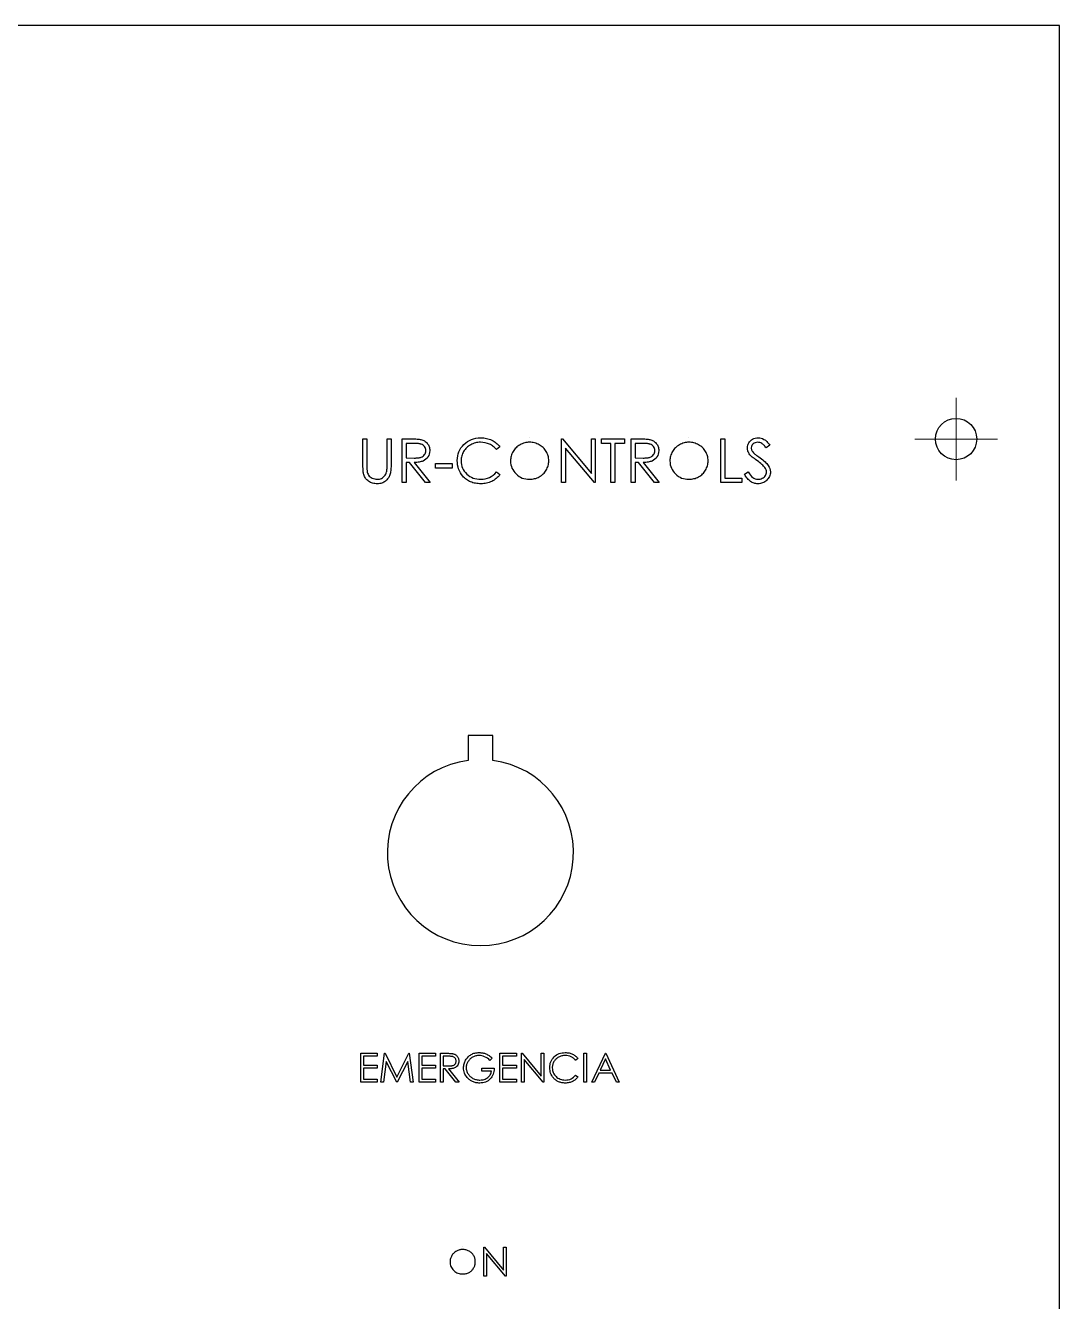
# Model space of a CAD drawing. Header units: millimetres. Extents: x 38 to 288, y 38 to 343.
# Drawn here: x 162.8 to 287.8, y 188.5 to 342.7 of the extents above; entities that cross this region are included whole.
import ezdxf

# ---------------------------------------------------------------- set-up
doc = ezdxf.new("R2010")
doc.units = ezdxf.units.MM

# ---------------------------------------------------------------- blocks, each defined once
blk = doc.blocks.new('SW_CENTERMARKSYMBOL_1')
at = {"color": 0, "linetype": 'Continuous', "lineweight": 18}
for p, q in [((0, 2.5), (0, 5)), ((0, 0), (0, 2.5)), ((-2.5, 0), (-5, 0)), ((0, 0), (-2.5, 0)), ((0, 0), (0, -2.5)), ((0, 0), (2.5, 0)), ((2.5, 0), (5, 0)), ((0, -2.5), (0, -5))]:
    blk.add_line(p, q, dxfattribs=at)

msp = doc.modelspace()

# ---------------------------------------------------------------- linework, layer by layer
at = {"color": 7, "linetype": 'Continuous', "lineweight": 25}
for p, q in [((287.8, 342.74), (37.8, 342.74)), ((287.8, 37.74), (287.8, 342.74)), ((219.3, 256.89), (216.3, 256.89)), ((216.3, 256.89), (216.3, 253.89)), ((219.3, 253.89), (219.3, 256.89))]:
    msp.add_line(p, q, dxfattribs=at)
at = {"color": 7, "linetype": 'Continuous'}
for p, q in [((223.71, 292.89), (223.71, 292.89)), ((242.98, 292.89), (242.98, 292.89)), ((215.64, 195.11), (215.64, 195.11))]:
    msp.add_line(p, q, dxfattribs=at)
at = {"color": 7, "linetype": 'Continuous', "flags": 128}
for points in [[(203.6, 292.76), (204.07, 292.76), (204.07, 292.76), (204.07, 289.59), (204.07, 289.59), (204.07, 289.45), (204.07, 289.33), (204.08, 289.22), (204.08, 289.13), (204.08, 289.05), (204.09, 288.98), (204.09, 288.92), (204.09, 288.88), (204.09, 288.88), (204.12, 288.73), (204.16, 288.6), (204.21, 288.48), (204.28, 288.36), (204.36, 288.26), (204.46, 288.17), (204.58, 288.09), (204.72, 288.01), (204.87, 287.95), (205.02, 287.91), (205.17, 287.88), (205.32, 287.87), (205.32, 287.87), (205.45, 287.88), (205.58, 287.9), (205.7, 287.94), (205.82, 287.98), (205.94, 288.04), (206.04, 288.12), (206.14, 288.2), (206.22, 288.29), (206.3, 288.39), (206.37, 288.51), (206.42, 288.63), (206.46, 288.77), (206.46, 288.77), (206.47, 288.82), (206.49, 288.89), (206.49, 288.98), (206.5, 289.07), (206.51, 289.18), (206.51, 289.3), (206.51, 289.44), (206.52, 289.59), (206.52, 289.59), (206.52, 292.76), (206.52, 292.76), (206.99, 292.76), (206.99, 292.76), (206.99, 289.56), (206.99, 289.56), (206.99, 289.39), (206.98, 289.22), (206.97, 289.07), (206.96, 288.92), (206.94, 288.78), (206.92, 288.65), (206.89, 288.53), (206.86, 288.41), (206.82, 288.31), (206.77, 288.2), (206.72, 288.1), (206.66, 288.01), (206.58, 287.91), (206.5, 287.82), (206.42, 287.74), (206.32, 287.65), (206.22, 287.58), (206.11, 287.51), (205.99, 287.46), (205.88, 287.41), (205.75, 287.38), (205.62, 287.35), (205.49, 287.34), (205.35, 287.33), (205.35, 287.33), (205.19, 287.34), (205.05, 287.35), (204.91, 287.37), (204.77, 287.41), (204.64, 287.45), (204.52, 287.5), (204.4, 287.56), (204.28, 287.64), (204.18, 287.72), (204.08, 287.8), (203.99, 287.89), (203.92, 287.99), (203.85, 288.1), (203.79, 288.21), (203.74, 288.32), (203.69, 288.45), (203.69, 288.45), (203.67, 288.53), (203.65, 288.63), (203.64, 288.75), (203.62, 288.88), (203.61, 289.03), (203.61, 289.19), (203.6, 289.37), (203.6, 289.56), (203.6, 289.56), (203.6, 292.76)], [(208.35, 292.76), (209.41, 292.76), (209.41, 292.76), (209.62, 292.76), (209.81, 292.75), (209.99, 292.75), (210.15, 292.74), (210.29, 292.73), (210.41, 292.72), (210.52, 292.7), (210.61, 292.69), (210.61, 292.69), (210.72, 292.65), (210.83, 292.62), (210.94, 292.57), (211.03, 292.52), (211.13, 292.45), (211.22, 292.38), (211.3, 292.31), (211.38, 292.22), (211.45, 292.13), (211.51, 292.03), (211.56, 291.93), (211.6, 291.82), (211.63, 291.71), (211.65, 291.59), (211.67, 291.47), (211.67, 291.34), (211.67, 291.34), (211.66, 291.13), (211.62, 290.93), (211.55, 290.75), (211.46, 290.58), (211.35, 290.42), (211.21, 290.29), (211.05, 290.17), (210.87, 290.08), (210.76, 290.04), (210.65, 290.01), (210.53, 289.98), (210.41, 289.95), (210.27, 289.93), (210.12, 289.92), (209.96, 289.91), (209.8, 289.91), (209.8, 289.91), (211.74, 287.47), (211.74, 287.47), (211.15, 287.47), (211.15, 287.47), (209.21, 289.91), (209.21, 289.91), (208.82, 289.91), (208.82, 289.91), (208.82, 287.47), (208.82, 287.47), (208.35, 287.47), (208.35, 287.47), (208.35, 292.76)], [(208.82, 292.22), (208.82, 290.45), (208.82, 290.45), (209.79, 290.44), (209.79, 290.44), (209.93, 290.44), (210.05, 290.45), (210.17, 290.46), (210.28, 290.47), (210.38, 290.48), (210.47, 290.5), (210.55, 290.52), (210.62, 290.54), (210.75, 290.6), (210.87, 290.67), (210.96, 290.76), (211.05, 290.86), (211.11, 290.97), (211.16, 291.09), (211.19, 291.21), (211.2, 291.34), (211.2, 291.34), (211.19, 291.47), (211.16, 291.59), (211.11, 291.71), (211.04, 291.82), (210.96, 291.92), (210.87, 292), (210.76, 292.07), (210.64, 292.12), (210.57, 292.14), (210.5, 292.16), (210.41, 292.18), (210.31, 292.19), (210.2, 292.2), (210.08, 292.21), (209.95, 292.21), (209.81, 292.22), (209.81, 292.22), (208.82, 292.22)], [(220.15, 291.79), (219.74, 291.47), (219.74, 291.47), (219.65, 291.57), (219.55, 291.67), (219.45, 291.76), (219.35, 291.85), (219.24, 291.93), (219.13, 292), (219.01, 292.07), (218.89, 292.13), (218.64, 292.22), (218.38, 292.29), (218.1, 292.34), (217.81, 292.35), (217.81, 292.35), (217.65, 292.35), (217.5, 292.33), (217.34, 292.31), (217.19, 292.28), (217.05, 292.23), (216.9, 292.18), (216.76, 292.12), (216.62, 292.05), (216.49, 291.97), (216.36, 291.89), (216.25, 291.8), (216.14, 291.7), (216.03, 291.59), (215.94, 291.48), (215.85, 291.37), (215.77, 291.24), (215.7, 291.12), (215.64, 290.98), (215.59, 290.85), (215.55, 290.71), (215.51, 290.56), (215.49, 290.42), (215.48, 290.26), (215.47, 290.11), (215.47, 290.11), (215.48, 289.87), (215.51, 289.65), (215.57, 289.43), (215.64, 289.23), (215.73, 289.04), (215.85, 288.85), (215.99, 288.68), (216.15, 288.51), (216.32, 288.36), (216.5, 288.23), (216.7, 288.12), (216.91, 288.03), (217.13, 287.96), (217.35, 287.91), (217.6, 287.88), (217.85, 287.87), (217.85, 287.87), (218.12, 287.89), (218.39, 287.93), (218.64, 288), (218.88, 288.09), (219.11, 288.22), (219.33, 288.37), (219.54, 288.55), (219.74, 288.76), (219.74, 288.76), (220.15, 288.44), (220.15, 288.44), (220.05, 288.31), (219.94, 288.19), (219.83, 288.08), (219.71, 287.97), (219.58, 287.87), (219.45, 287.78), (219.31, 287.7), (219.17, 287.62), (219.02, 287.55), (218.86, 287.49), (218.71, 287.44), (218.54, 287.4), (218.38, 287.37), (218.2, 287.35), (218.03, 287.33), (217.85, 287.33), (217.85, 287.33), (217.68, 287.33), (217.51, 287.35), (217.35, 287.36), (217.19, 287.39), (217.04, 287.42), (216.89, 287.46), (216.75, 287.51), (216.61, 287.56), (216.48, 287.62), (216.35, 287.69), (216.22, 287.77), (216.1, 287.85), (215.99, 287.94), (215.88, 288.04), (215.77, 288.14), (215.67, 288.26), (215.67, 288.26), (215.51, 288.46), (215.37, 288.67), (215.26, 288.89), (215.16, 289.12), (215.09, 289.36), (215.04, 289.61), (215.01, 289.87), (215, 290.14), (215, 290.14), (215.01, 290.43), (215.05, 290.7), (215.11, 290.96), (215.2, 291.21), (215.31, 291.45), (215.45, 291.68), (215.62, 291.89), (215.81, 292.1), (216.02, 292.29), (216.24, 292.45), (216.48, 292.58), (216.72, 292.7), (216.98, 292.78), (217.26, 292.84), (217.54, 292.88), (217.84, 292.89), (217.84, 292.89), (218.03, 292.89), (218.2, 292.88), (218.38, 292.85), (218.55, 292.82), (218.71, 292.78), (218.87, 292.73), (219.03, 292.67), (219.18, 292.6), (219.32, 292.53), (219.46, 292.44), (219.59, 292.35), (219.72, 292.25), (219.84, 292.15), (219.95, 292.03), (220.05, 291.91), (220.15, 291.79)], [(223.74, 292.35), (223.59, 292.35), (223.44, 292.33), (223.29, 292.31), (223.15, 292.28), (223.01, 292.23), (222.86, 292.18), (222.73, 292.12), (222.59, 292.05), (222.46, 291.97), (222.33, 291.88), (222.22, 291.79), (222.11, 291.69), (222.01, 291.59), (221.91, 291.48), (221.82, 291.36), (221.75, 291.23), (221.67, 291.1), (221.61, 290.97), (221.56, 290.83), (221.52, 290.69), (221.48, 290.55), (221.46, 290.4), (221.45, 290.25), (221.44, 290.09), (221.44, 290.09), (221.45, 289.86), (221.48, 289.64), (221.54, 289.43), (221.61, 289.23), (221.7, 289.04), (221.82, 288.85), (221.96, 288.68), (222.11, 288.52), (222.29, 288.37), (222.47, 288.23), (222.66, 288.12), (222.86, 288.03), (223.06, 287.96), (223.28, 287.91), (223.5, 287.88), (223.74, 287.87), (223.74, 287.87), (223.89, 287.88), (224.05, 287.89), (224.2, 287.91), (224.35, 287.95), (224.49, 287.99), (224.64, 288.04), (224.77, 288.1), (224.91, 288.17), (225.04, 288.25), (225.17, 288.33), (225.28, 288.42), (225.39, 288.52), (225.49, 288.62), (225.59, 288.73), (225.67, 288.85), (225.75, 288.98), (225.82, 289.11), (225.88, 289.24), (225.94, 289.38), (225.98, 289.52), (226.01, 289.66), (226.04, 289.81), (226.05, 289.96), (226.05, 290.12), (226.05, 290.12), (226.05, 290.27), (226.04, 290.42), (226.01, 290.57), (225.98, 290.71), (225.94, 290.85), (225.88, 290.98), (225.82, 291.11), (225.75, 291.24), (225.67, 291.36), (225.59, 291.48), (225.49, 291.59), (225.39, 291.7), (225.28, 291.79), (225.16, 291.88), (225.03, 291.97), (224.9, 292.05), (224.76, 292.12), (224.62, 292.18), (224.48, 292.23), (224.34, 292.28), (224.19, 292.31), (224.04, 292.33), (223.89, 292.35), (223.74, 292.35)], [(227.61, 287.47), (227.61, 292.76), (227.61, 292.76), (227.71, 292.76), (227.71, 292.76), (231.21, 288.59), (231.21, 288.59), (231.21, 292.76), (231.21, 292.76), (231.69, 292.76), (231.69, 292.76), (231.69, 287.47), (231.69, 287.47), (231.58, 287.47), (231.58, 287.47), (228.09, 291.62), (228.09, 291.62), (228.09, 287.47), (228.09, 287.47), (227.61, 287.47)], [(232.43, 292.22), (232.43, 292.76), (232.43, 292.76), (235.21, 292.76), (235.21, 292.76), (235.21, 292.22), (235.21, 292.22), (234.06, 292.22), (234.06, 292.22), (234.06, 287.47), (234.06, 287.47), (233.58, 287.47), (233.58, 287.47), (233.58, 292.22), (233.58, 292.22), (232.43, 292.22)], [(236.03, 292.76), (237.09, 292.76), (237.09, 292.76), (237.3, 292.76), (237.49, 292.75), (237.67, 292.75), (237.83, 292.74), (237.97, 292.73), (238.09, 292.72), (238.2, 292.7), (238.29, 292.69), (238.29, 292.69), (238.4, 292.65), (238.51, 292.62), (238.62, 292.57), (238.71, 292.52), (238.81, 292.45), (238.9, 292.38), (238.98, 292.31), (239.05, 292.22), (239.12, 292.13), (239.19, 292.03), (239.24, 291.93), (239.28, 291.82), (239.31, 291.71), (239.33, 291.59), (239.35, 291.47), (239.35, 291.34), (239.35, 291.34), (239.34, 291.13), (239.3, 290.93), (239.23, 290.75), (239.14, 290.58), (239.03, 290.42), (238.89, 290.29), (238.73, 290.17), (238.55, 290.08), (238.44, 290.04), (238.33, 290.01), (238.21, 289.98), (238.08, 289.95), (237.95, 289.93), (237.8, 289.92), (237.64, 289.91), (237.48, 289.91), (237.48, 289.91), (239.42, 287.47), (239.42, 287.47), (238.83, 287.47), (238.83, 287.47), (236.89, 289.91), (236.89, 289.91), (236.5, 289.91), (236.5, 289.91), (236.5, 287.47), (236.5, 287.47), (236.03, 287.47), (236.03, 287.47), (236.03, 292.76)], [(236.5, 292.22), (236.5, 290.45), (236.5, 290.45), (237.47, 290.44), (237.47, 290.44), (237.61, 290.44), (237.73, 290.45), (237.85, 290.46), (237.96, 290.47), (238.06, 290.48), (238.15, 290.5), (238.23, 290.52), (238.3, 290.54), (238.43, 290.6), (238.54, 290.67), (238.64, 290.76), (238.73, 290.86), (238.79, 290.97), (238.84, 291.09), (238.87, 291.21), (238.88, 291.34), (238.88, 291.34), (238.87, 291.47), (238.84, 291.59), (238.79, 291.71), (238.72, 291.82), (238.64, 291.92), (238.55, 292), (238.44, 292.07), (238.32, 292.12), (238.25, 292.14), (238.18, 292.16), (238.09, 292.18), (237.99, 292.19), (237.88, 292.2), (237.76, 292.21), (237.63, 292.21), (237.49, 292.22), (237.49, 292.22), (236.5, 292.22)], [(243, 292.35), (242.85, 292.35), (242.71, 292.33), (242.56, 292.31), (242.41, 292.28), (242.27, 292.23), (242.13, 292.18), (241.99, 292.12), (241.86, 292.05), (241.73, 291.97), (241.6, 291.88), (241.49, 291.79), (241.38, 291.69), (241.27, 291.59), (241.18, 291.48), (241.09, 291.36), (241.01, 291.23), (240.94, 291.1), (240.88, 290.97), (240.83, 290.83), (240.78, 290.69), (240.75, 290.55), (240.73, 290.4), (240.71, 290.25), (240.71, 290.09), (240.71, 290.09), (240.72, 289.86), (240.75, 289.64), (240.8, 289.43), (240.88, 289.23), (240.97, 289.04), (241.09, 288.85), (241.22, 288.68), (241.38, 288.52), (241.55, 288.37), (241.74, 288.23), (241.93, 288.12), (242.12, 288.03), (242.33, 287.96), (242.55, 287.91), (242.77, 287.88), (243, 287.87), (243, 287.87), (243.16, 287.88), (243.31, 287.89), (243.47, 287.91), (243.61, 287.95), (243.76, 287.99), (243.9, 288.04), (244.04, 288.1), (244.18, 288.17), (244.31, 288.25), (244.43, 288.33), (244.55, 288.42), (244.66, 288.52), (244.76, 288.62), (244.85, 288.73), (244.94, 288.85), (245.02, 288.98), (245.09, 289.11), (245.15, 289.24), (245.2, 289.38), (245.25, 289.52), (245.28, 289.66), (245.3, 289.81), (245.32, 289.96), (245.32, 290.12), (245.32, 290.12), (245.32, 290.27), (245.3, 290.42), (245.28, 290.57), (245.25, 290.71), (245.2, 290.85), (245.15, 290.98), (245.09, 291.11), (245.02, 291.24), (244.94, 291.36), (244.85, 291.48), (244.76, 291.59), (244.66, 291.7), (244.55, 291.79), (244.43, 291.88), (244.3, 291.97), (244.17, 292.05), (244.03, 292.12), (243.89, 292.18), (243.75, 292.23), (243.6, 292.28), (243.46, 292.31), (243.31, 292.33), (243.16, 292.35), (243, 292.35)], [(246.88, 292.76), (247.36, 292.76), (247.36, 292.76), (247.36, 288.01), (247.36, 288.01), (249.39, 288.01), (249.39, 288.01), (249.39, 287.47), (249.39, 287.47), (246.88, 287.47), (246.88, 287.47), (246.88, 292.76)], [(249.73, 288.49), (250.18, 288.76), (250.18, 288.76), (250.31, 288.55), (250.44, 288.37), (250.58, 288.22), (250.72, 288.09), (250.87, 288), (251.02, 287.93), (251.18, 287.89), (251.34, 287.87), (251.34, 287.87), (251.48, 287.88), (251.61, 287.9), (251.74, 287.94), (251.87, 288), (251.99, 288.06), (252.09, 288.14), (252.18, 288.23), (252.25, 288.33), (252.3, 288.43), (252.35, 288.54), (252.37, 288.65), (252.38, 288.77), (252.38, 288.77), (252.37, 288.9), (252.33, 289.03), (252.27, 289.16), (252.19, 289.29), (252.19, 289.29), (252.12, 289.38), (252.03, 289.47), (251.93, 289.57), (251.82, 289.68), (251.69, 289.78), (251.55, 289.9), (251.4, 290.01), (251.23, 290.13), (251.23, 290.13), (251.07, 290.25), (250.92, 290.37), (250.78, 290.47), (250.67, 290.56), (250.57, 290.65), (250.48, 290.72), (250.42, 290.79), (250.37, 290.85), (250.37, 290.85), (250.3, 290.95), (250.24, 291.04), (250.19, 291.14), (250.14, 291.24), (250.11, 291.34), (250.09, 291.45), (250.07, 291.55), (250.07, 291.66), (250.07, 291.66), (250.08, 291.83), (250.11, 291.99), (250.16, 292.14), (250.24, 292.29), (250.33, 292.42), (250.44, 292.54), (250.57, 292.64), (250.71, 292.73), (250.87, 292.8), (251.03, 292.85), (251.2, 292.88), (251.37, 292.89), (251.37, 292.89), (251.56, 292.88), (251.74, 292.85), (251.92, 292.79), (252.08, 292.7), (252.17, 292.65), (252.25, 292.59), (252.34, 292.51), (252.42, 292.43), (252.51, 292.34), (252.6, 292.23), (252.69, 292.12), (252.78, 292), (252.78, 292), (252.35, 291.67), (252.35, 291.67), (252.28, 291.77), (252.2, 291.86), (252.13, 291.94), (252.06, 292.02), (251.99, 292.08), (251.93, 292.13), (251.87, 292.18), (251.81, 292.22), (251.7, 292.28), (251.58, 292.32), (251.45, 292.34), (251.32, 292.35), (251.32, 292.35), (251.16, 292.34), (251.01, 292.3), (250.88, 292.24), (250.76, 292.16), (250.67, 292.05), (250.6, 291.94), (250.56, 291.82), (250.55, 291.68), (250.55, 291.68), (250.55, 291.6), (250.56, 291.51), (250.59, 291.43), (250.62, 291.35), (250.67, 291.27), (250.73, 291.18), (250.8, 291.09), (250.89, 291), (250.89, 291), (250.93, 290.97), (250.98, 290.93), (251.04, 290.88), (251.13, 290.81), (251.22, 290.74), (251.34, 290.66), (251.46, 290.57), (251.61, 290.47), (251.61, 290.47), (251.78, 290.34), (251.94, 290.22), (252.08, 290.1), (252.21, 289.99), (252.32, 289.88), (252.42, 289.77), (252.51, 289.66), (252.59, 289.56), (252.7, 289.36), (252.79, 289.16), (252.84, 288.96), (252.85, 288.76), (252.85, 288.76), (252.85, 288.62), (252.82, 288.48), (252.79, 288.35), (252.74, 288.22), (252.68, 288.1), (252.6, 287.98), (252.51, 287.87), (252.41, 287.76), (252.3, 287.66), (252.18, 287.57), (252.05, 287.5), (251.92, 287.44), (251.79, 287.39), (251.64, 287.36), (251.5, 287.34), (251.34, 287.33), (251.34, 287.33), (251.22, 287.33), (251.1, 287.35), (250.99, 287.37), (250.88, 287.4), (250.77, 287.43), (250.66, 287.48), (250.56, 287.53), (250.46, 287.6), (250.36, 287.67), (250.27, 287.75), (250.17, 287.85), (250.08, 287.95), (249.99, 288.07), (249.9, 288.2), (249.82, 288.34), (249.73, 288.49)], [(212.35, 289.77), (214.39, 289.77), (214.39, 289.77), (214.39, 289.23), (214.39, 289.23), (212.35, 289.23), (212.35, 289.23), (212.35, 289.77)], [(203.34, 218.47), (205.31, 218.47), (205.31, 218.47), (205.31, 218.11), (205.31, 218.11), (203.65, 218.11), (203.65, 218.11), (203.65, 217.04), (203.65, 217.04), (205.31, 217.04), (205.31, 217.04), (205.31, 216.68), (205.31, 216.68), (203.65, 216.68), (203.65, 216.68), (203.65, 215.33), (203.65, 215.33), (205.31, 215.33), (205.31, 215.33), (205.31, 214.97), (205.31, 214.97), (203.34, 214.97), (203.34, 214.97), (203.34, 218.47)], [(205.76, 214.97), (206.22, 218.47), (206.22, 218.47), (206.27, 218.47), (206.27, 218.47), (207.71, 215.6), (207.71, 215.6), (209.15, 218.47), (209.15, 218.47), (209.2, 218.47), (209.2, 218.47), (209.66, 214.97), (209.66, 214.97), (209.35, 214.97), (209.35, 214.97), (209.01, 217.49), (209.01, 217.49), (207.75, 214.97), (207.75, 214.97), (207.68, 214.97), (207.68, 214.97), (206.41, 217.5), (206.41, 217.5), (206.08, 214.97), (206.08, 214.97), (205.76, 214.97)], [(210.38, 218.47), (212.36, 218.47), (212.36, 218.47), (212.36, 218.11), (212.36, 218.11), (210.7, 218.11), (210.7, 218.11), (210.7, 217.04), (210.7, 217.04), (212.36, 217.04), (212.36, 217.04), (212.36, 216.68), (212.36, 216.68), (210.7, 216.68), (210.7, 216.68), (210.7, 215.33), (210.7, 215.33), (212.36, 215.33), (212.36, 215.33), (212.36, 214.97), (212.36, 214.97), (210.38, 214.97), (210.38, 214.97), (210.38, 218.47)], [(212.98, 218.47), (213.69, 218.47), (213.69, 218.47), (213.83, 218.47), (213.95, 218.47), (214.07, 218.46), (214.18, 218.46), (214.27, 218.45), (214.35, 218.44), (214.42, 218.43), (214.48, 218.42), (214.48, 218.42), (214.55, 218.4), (214.63, 218.38), (214.7, 218.35), (214.76, 218.31), (214.82, 218.27), (214.88, 218.22), (214.94, 218.17), (214.99, 218.12), (215.03, 218.05), (215.07, 217.99), (215.11, 217.92), (215.13, 217.85), (215.16, 217.78), (215.17, 217.7), (215.18, 217.62), (215.18, 217.54), (215.18, 217.54), (215.18, 217.4), (215.15, 217.27), (215.11, 217.14), (215.05, 217.03), (214.97, 216.93), (214.88, 216.84), (214.77, 216.76), (214.65, 216.7), (214.58, 216.67), (214.51, 216.65), (214.43, 216.63), (214.35, 216.62), (214.25, 216.6), (214.16, 216.59), (214.05, 216.59), (213.94, 216.59), (213.94, 216.59), (215.23, 214.97), (215.23, 214.97), (214.84, 214.97), (214.84, 214.97), (213.55, 216.59), (213.55, 216.59), (213.3, 216.59), (213.3, 216.59), (213.3, 214.97), (213.3, 214.97), (212.98, 214.97), (212.98, 214.97), (212.98, 218.47)], [(213.3, 218.11), (213.3, 216.95), (213.3, 216.95), (213.94, 216.94), (213.94, 216.94), (214.03, 216.94), (214.11, 216.94), (214.19, 216.95), (214.26, 216.96), (214.33, 216.97), (214.39, 216.98), (214.44, 216.99), (214.49, 217.01), (214.57, 217.04), (214.65, 217.09), (214.71, 217.15), (214.77, 217.21), (214.81, 217.29), (214.84, 217.37), (214.86, 217.45), (214.87, 217.54), (214.87, 217.54), (214.86, 217.62), (214.84, 217.7), (214.81, 217.78), (214.77, 217.85), (214.71, 217.92), (214.65, 217.97), (214.58, 218.02), (214.5, 218.05), (214.46, 218.07), (214.41, 218.08), (214.35, 218.09), (214.28, 218.1), (214.21, 218.1), (214.13, 218.11), (214.05, 218.11), (213.96, 218.11), (213.96, 218.11), (213.3, 218.11)], [(219.22, 217.87), (218.95, 217.62), (218.95, 217.62), (218.8, 217.75), (218.65, 217.87), (218.49, 217.97), (218.31, 218.05), (218.14, 218.12), (217.97, 218.16), (217.8, 218.19), (217.64, 218.2), (217.64, 218.2), (217.54, 218.2), (217.44, 218.19), (217.34, 218.17), (217.24, 218.15), (217.14, 218.12), (217.05, 218.09), (216.95, 218.05), (216.86, 218), (216.77, 217.95), (216.68, 217.89), (216.6, 217.83), (216.53, 217.77), (216.46, 217.7), (216.4, 217.62), (216.34, 217.54), (216.28, 217.46), (216.24, 217.37), (216.2, 217.29), (216.16, 217.2), (216.13, 217.11), (216.11, 217.02), (216.09, 216.92), (216.08, 216.83), (216.08, 216.74), (216.08, 216.74), (216.08, 216.64), (216.09, 216.54), (216.11, 216.45), (216.14, 216.36), (216.17, 216.26), (216.2, 216.17), (216.25, 216.08), (216.3, 215.99), (216.35, 215.91), (216.42, 215.83), (216.48, 215.75), (216.56, 215.68), (216.63, 215.61), (216.72, 215.55), (216.81, 215.49), (216.9, 215.44), (217, 215.39), (217.1, 215.35), (217.2, 215.32), (217.3, 215.29), (217.41, 215.27), (217.52, 215.25), (217.63, 215.24), (217.74, 215.24), (217.74, 215.24), (217.88, 215.25), (218.01, 215.26), (218.13, 215.28), (218.25, 215.32), (218.37, 215.36), (218.48, 215.41), (218.58, 215.47), (218.68, 215.54), (218.77, 215.62), (218.85, 215.7), (218.92, 215.79), (218.98, 215.88), (219.04, 215.98), (219.08, 216.09), (219.11, 216.2), (219.13, 216.32), (219.13, 216.32), (217.97, 216.32), (217.97, 216.32), (217.97, 216.68), (217.97, 216.68), (219.45, 216.68), (219.45, 216.68), (219.44, 216.48), (219.41, 216.29), (219.38, 216.11), (219.32, 215.94), (219.26, 215.78), (219.18, 215.63), (219.08, 215.49), (218.97, 215.37), (218.85, 215.25), (218.72, 215.15), (218.57, 215.07), (218.42, 215), (218.26, 214.95), (218.09, 214.91), (217.9, 214.89), (217.71, 214.88), (217.71, 214.88), (217.59, 214.88), (217.48, 214.89), (217.37, 214.9), (217.26, 214.92), (217.15, 214.95), (217.05, 214.97), (216.95, 215.01), (216.85, 215.05), (216.76, 215.09), (216.67, 215.14), (216.58, 215.19), (216.5, 215.25), (216.42, 215.32), (216.34, 215.39), (216.27, 215.46), (216.2, 215.54), (216.2, 215.54), (216.1, 215.67), (216.01, 215.81), (215.93, 215.95), (215.87, 216.09), (215.83, 216.24), (215.79, 216.4), (215.77, 216.56), (215.77, 216.72), (215.77, 216.72), (215.77, 216.85), (215.78, 216.97), (215.8, 217.09), (215.83, 217.2), (215.86, 217.32), (215.9, 217.43), (215.95, 217.54), (216.01, 217.65), (216.08, 217.75), (216.15, 217.85), (216.22, 217.94), (216.3, 218.03), (216.39, 218.11), (216.48, 218.19), (216.58, 218.26), (216.68, 218.32), (216.79, 218.38), (216.9, 218.43), (217.02, 218.47), (217.14, 218.5), (217.26, 218.53), (217.39, 218.55), (217.52, 218.56), (217.65, 218.56), (217.65, 218.56), (217.76, 218.56), (217.86, 218.55), (217.97, 218.54), (218.07, 218.52), (218.18, 218.5), (218.28, 218.47), (218.37, 218.44), (218.47, 218.4), (218.57, 218.35), (218.66, 218.3), (218.76, 218.25), (218.85, 218.19), (218.94, 218.12), (219.04, 218.04), (219.13, 217.96), (219.22, 217.87)], [(220.16, 218.47), (222.14, 218.47), (222.14, 218.47), (222.14, 218.11), (222.14, 218.11), (220.48, 218.11), (220.48, 218.11), (220.48, 217.04), (220.48, 217.04), (222.14, 217.04), (222.14, 217.04), (222.14, 216.68), (222.14, 216.68), (220.48, 216.68), (220.48, 216.68), (220.48, 215.33), (220.48, 215.33), (222.14, 215.33), (222.14, 215.33), (222.14, 214.97), (222.14, 214.97), (220.16, 214.97), (220.16, 214.97), (220.16, 218.47)], [(222.77, 214.97), (222.77, 218.47), (222.77, 218.47), (222.83, 218.47), (222.83, 218.47), (225.14, 215.72), (225.14, 215.72), (225.14, 218.47), (225.14, 218.47), (225.46, 218.47), (225.46, 218.47), (225.46, 214.97), (225.46, 214.97), (225.39, 214.97), (225.39, 214.97), (223.08, 217.72), (223.08, 217.72), (223.08, 214.97), (223.08, 214.97), (222.77, 214.97)], [(229.59, 217.83), (229.31, 217.62), (229.31, 217.62), (229.25, 217.69), (229.19, 217.75), (229.13, 217.81), (229.06, 217.87), (228.99, 217.92), (228.91, 217.97), (228.83, 218.01), (228.76, 218.05), (228.59, 218.12), (228.41, 218.16), (228.23, 218.19), (228.04, 218.2), (228.04, 218.2), (227.94, 218.2), (227.83, 218.19), (227.73, 218.17), (227.63, 218.15), (227.53, 218.12), (227.44, 218.09), (227.34, 218.05), (227.25, 218), (227.16, 217.95), (227.08, 217.9), (227, 217.84), (226.93, 217.77), (226.86, 217.7), (226.8, 217.63), (226.74, 217.55), (226.69, 217.47), (226.64, 217.39), (226.6, 217.3), (226.57, 217.21), (226.54, 217.11), (226.52, 217.02), (226.5, 216.92), (226.49, 216.82), (226.49, 216.72), (226.49, 216.72), (226.5, 216.56), (226.52, 216.41), (226.55, 216.27), (226.6, 216.14), (226.66, 216.01), (226.74, 215.89), (226.83, 215.77), (226.94, 215.66), (227.05, 215.56), (227.17, 215.48), (227.3, 215.41), (227.44, 215.35), (227.59, 215.3), (227.74, 215.27), (227.9, 215.25), (228.06, 215.24), (228.06, 215.24), (228.25, 215.25), (228.42, 215.28), (228.59, 215.32), (228.75, 215.39), (228.9, 215.47), (229.05, 215.57), (229.18, 215.69), (229.31, 215.82), (229.31, 215.82), (229.59, 215.62), (229.59, 215.62), (229.52, 215.53), (229.45, 215.45), (229.37, 215.38), (229.29, 215.31), (229.21, 215.24), (229.12, 215.18), (229.03, 215.12), (228.94, 215.07), (228.84, 215.03), (228.74, 214.99), (228.63, 214.96), (228.52, 214.93), (228.41, 214.91), (228.3, 214.89), (228.18, 214.88), (228.06, 214.88), (228.06, 214.88), (227.95, 214.88), (227.84, 214.89), (227.73, 214.9), (227.63, 214.92), (227.53, 214.94), (227.43, 214.97), (227.34, 215), (227.25, 215.03), (227.16, 215.08), (227.07, 215.12), (226.99, 215.17), (226.91, 215.23), (226.83, 215.29), (226.76, 215.35), (226.69, 215.42), (226.62, 215.49), (226.62, 215.49), (226.52, 215.63), (226.43, 215.77), (226.35, 215.91), (226.29, 216.06), (226.24, 216.22), (226.21, 216.39), (226.18, 216.56), (226.18, 216.74), (226.18, 216.74), (226.19, 216.93), (226.21, 217.11), (226.25, 217.28), (226.31, 217.45), (226.39, 217.61), (226.48, 217.76), (226.59, 217.9), (226.71, 218.04), (226.85, 218.16), (227, 218.27), (227.16, 218.36), (227.32, 218.43), (227.49, 218.49), (227.67, 218.53), (227.86, 218.55), (228.06, 218.56), (228.06, 218.56), (228.18, 218.56), (228.3, 218.55), (228.41, 218.53), (228.52, 218.51), (228.63, 218.49), (228.74, 218.45), (228.84, 218.41), (228.94, 218.37), (229.04, 218.32), (229.13, 218.26), (229.22, 218.2), (229.3, 218.14), (229.38, 218.07), (229.45, 217.99), (229.52, 217.91), (229.59, 217.83)], [(230.31, 218.47), (230.62, 218.47), (230.62, 218.47), (230.62, 214.97), (230.62, 214.97), (230.31, 214.97), (230.31, 214.97), (230.31, 218.47)], [(232.95, 218.47), (234.57, 214.97), (234.57, 214.97), (234.23, 214.97), (234.23, 214.97), (233.71, 216.09), (233.71, 216.09), (232.12, 216.09), (232.12, 216.09), (231.59, 214.97), (231.59, 214.97), (231.25, 214.97), (231.25, 214.97), (232.91, 218.47), (232.91, 218.47), (232.95, 218.47)], [(232.93, 217.79), (232.29, 216.45), (232.29, 216.45), (233.54, 216.45), (233.54, 216.45), (232.93, 217.79)], [(215.65, 194.75), (215.55, 194.75), (215.45, 194.74), (215.36, 194.72), (215.26, 194.7), (215.17, 194.67), (215.07, 194.63), (214.98, 194.59), (214.89, 194.55), (214.81, 194.5), (214.72, 194.44), (214.65, 194.38), (214.57, 194.31), (214.51, 194.24), (214.44, 194.17), (214.39, 194.09), (214.33, 194.01), (214.29, 193.92), (214.25, 193.83), (214.21, 193.74), (214.18, 193.65), (214.16, 193.55), (214.15, 193.46), (214.14, 193.36), (214.13, 193.25), (214.13, 193.25), (214.14, 193.1), (214.16, 192.96), (214.2, 192.82), (214.24, 192.68), (214.31, 192.56), (214.38, 192.44), (214.47, 192.32), (214.58, 192.21), (214.69, 192.11), (214.81, 192.03), (214.94, 191.95), (215.07, 191.89), (215.21, 191.85), (215.35, 191.81), (215.5, 191.79), (215.65, 191.79), (215.65, 191.79), (215.76, 191.79), (215.86, 191.8), (215.96, 191.81), (216.06, 191.84), (216.15, 191.86), (216.25, 191.9), (216.34, 191.94), (216.43, 191.98), (216.51, 192.03), (216.6, 192.09), (216.67, 192.15), (216.75, 192.21), (216.81, 192.28), (216.87, 192.35), (216.93, 192.43), (216.98, 192.52), (217.03, 192.6), (217.07, 192.69), (217.11, 192.78), (217.13, 192.87), (217.16, 192.97), (217.17, 193.07), (217.18, 193.17), (217.18, 193.27), (217.18, 193.27), (217.18, 193.37), (217.17, 193.47), (217.16, 193.57), (217.13, 193.66), (217.11, 193.75), (217.07, 193.84), (217.03, 193.93), (216.98, 194.01), (216.93, 194.1), (216.87, 194.17), (216.81, 194.25), (216.74, 194.31), (216.67, 194.38), (216.59, 194.44), (216.51, 194.5), (216.42, 194.55), (216.33, 194.59), (216.24, 194.63), (216.14, 194.67), (216.05, 194.7), (215.95, 194.72), (215.85, 194.74), (215.75, 194.75), (215.65, 194.75)], [(218.22, 191.52), (218.22, 195.02), (218.22, 195.02), (218.28, 195.02), (218.28, 195.02), (220.59, 192.26), (220.59, 192.26), (220.59, 195.02), (220.59, 195.02), (220.91, 195.02), (220.91, 195.02), (220.91, 191.52), (220.91, 191.52), (220.84, 191.52), (220.84, 191.52), (218.53, 194.27), (218.53, 194.27), (218.53, 191.52), (218.53, 191.52), (218.22, 191.52)]]:
    msp.add_lwpolyline(points, dxfattribs=at)
at = {"color": 7, "linetype": 'Continuous', "lineweight": 25}
msp.add_circle((275.3, 292.74), 2.5, dxfattribs=at)
msp.add_arc((217.8, 242.74), 11.25, 97.6623, 82.3377, dxfattribs=at)

# ---------------------------------------------------------------- block references
at = {"color": 7, "linetype": 'Continuous', "lineweight": 0}
msp.add_blockref('SW_CENTERMARKSYMBOL_1', (275.3, 292.74), dxfattribs=at)

doc.saveas('drawing.dxf')
